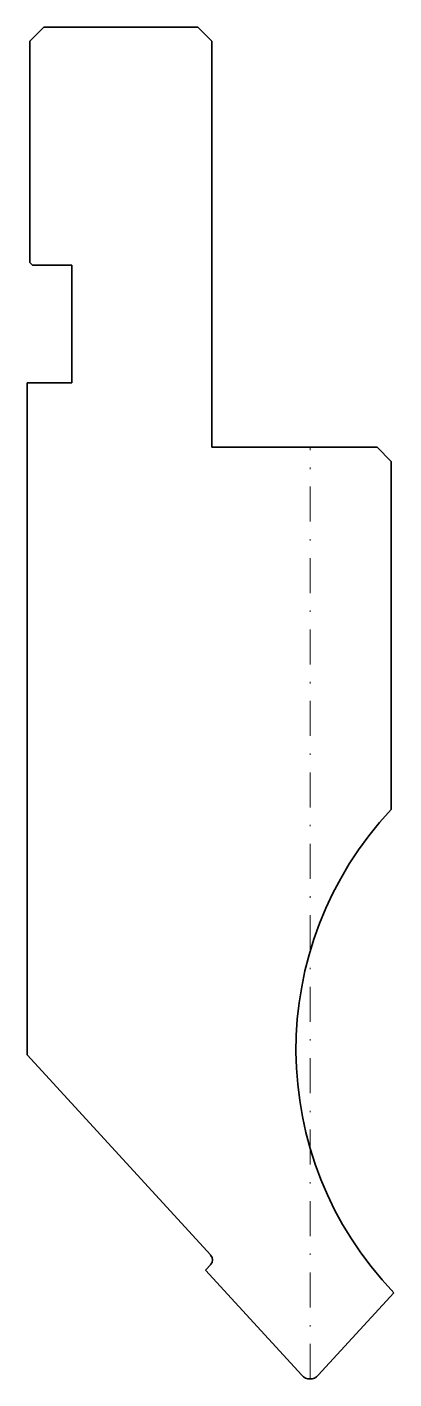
# Model space of a CAD drawing. Header units: millimetres. Extents: x -20.2 to 6, y 0 to 96.5.
import ezdxf

# ---------------------------------------------------------------- set-up
doc = ezdxf.new("R2010")
doc.units = ezdxf.units.MM
doc.header["$LTSCALE"] = 5
doc.linetypes.add('AUSGEZOGEN', pattern=[0])
doc.linetypes.add('DASHDOT', pattern=[1, 0.5, -0.25, 0, -0.25])
doc.layers.add('2', color=7, linetype='Continuous')

msp = doc.modelspace()

# ---------------------------------------------------------------- linework, layer by layer
at = {"layer": '2', "color": 7, "linetype": 'AUSGEZOGEN', "lineweight": 35}
for p, q in [((-20, 95.5), (-19, 96.5)), ((-19, 96.5), (-8, 96.5)), ((-8, 96.5), (-7, 95.5)), ((-20, 79.7), (-20, 95.5)), ((-7, 95.5), (-7, 66.5)), ((-19.8, 79.5), (-20, 79.7)), ((-17, 79.5), (-19.8, 79.5)), ((-17, 71.1), (-17, 79.5)), ((-20.2, 23.14), (-20.2, 71.1)), ((-20.2, 71.1), (-17, 71.1)), ((-7, 66.5), (4.8, 66.5)), ((4.8, 66.5), (5.8, 65.5)), ((5.8, 65.5), (5.8, 40.639)), ((-7.091, 8.835), (-20.2, 23.14)), ((-7.46, 7.757), (-7.091, 8.159)), ((-0.59, 0.26), (-7.46, 7.757)), ((5.994, 6.157), (0.59, 0.26))]:
    msp.add_line(p, q, dxfattribs=at)
at = {"layer": '2', "color": 7, "linetype": 'DASHDOT', "lineweight": 18}
msp.add_line((0, 0), (0, 66.5), dxfattribs=at)
at = {"layer": '2', "color": 7, "linetype": 'AUSGEZOGEN', "lineweight": 35}
for centre, radius, start, end in [((24, 23.5), 25, 136.71899, 223.92527), ((-7.46, 8.497), 0.5, 317.5, 42.5), ((0, 0.8), 0.8, 222.5, 317.5)]:
    msp.add_arc(centre, radius, start, end, dxfattribs=at)

doc.saveas('drawing.dxf')
